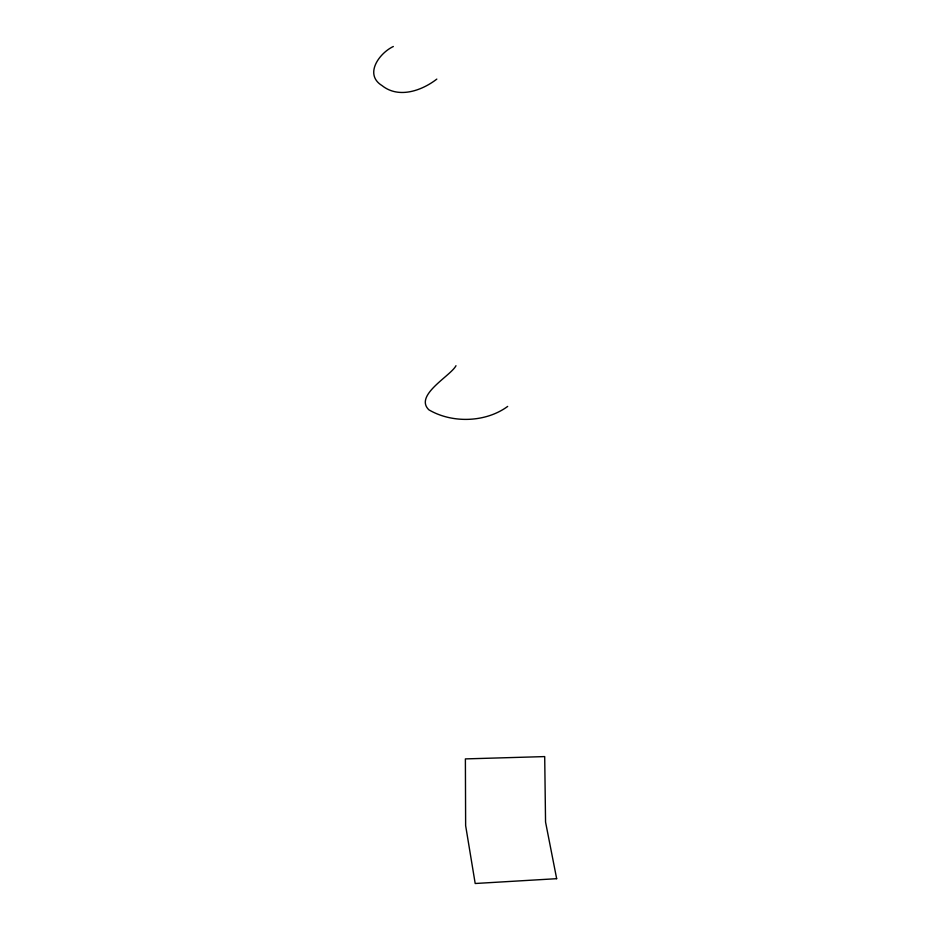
<?xml version="1.0" encoding="UTF-8"?>
<svg xmlns="http://www.w3.org/2000/svg" width="930" height="930" viewBox="0 0 930 930"><rect width="100%" height="100%" fill="white"/><g stroke="black" fill="none" stroke-linecap="round" stroke-linejoin="round"><path stroke-width="1.4" d="M455.979 365.711C450.852 375.86 413.85 395.297 428.87 409.816C452.236 423.569 485.739 422.557 507.675 406.422M393.332 46.5C379.347 53.103 363.758 74.354 382.056 85.607C398.679 98.917 421.778 90.733 436.821 79.097M556.663 878.687L475.195 883.5L465.639 825.642L465.384 758.903L544.701 756.59L545.55 822.039L556.663 878.687"/></g></svg>
